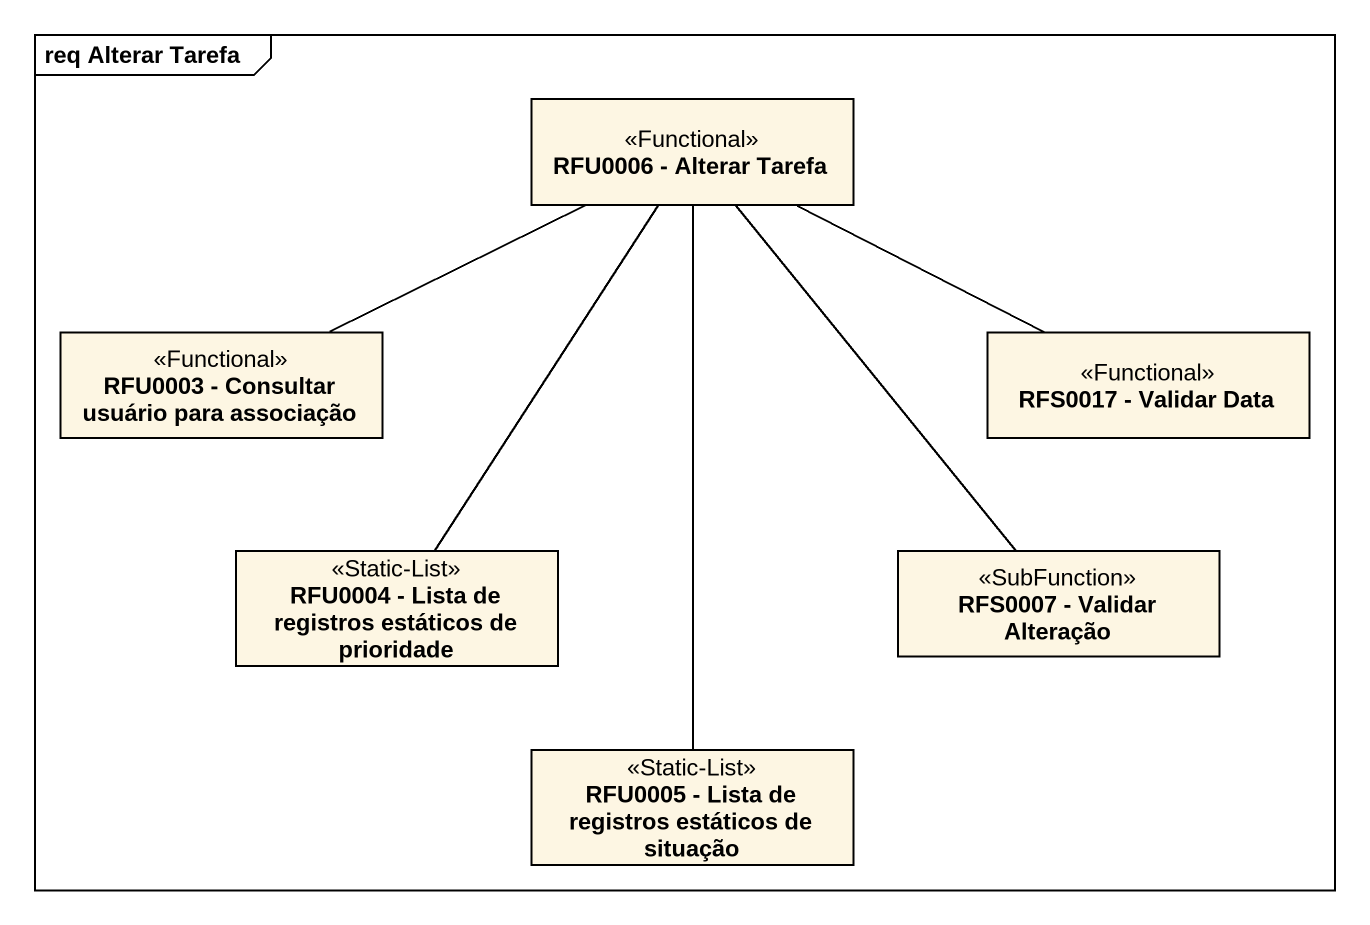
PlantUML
@startuml
mainframe req Alterar Tarefa
hide circle
hide empty members
class "RFU0006 - Alterar Tarefa" as RFU0006_Alterar_Tarefa <<Functional>>
class "RFU0003 - Consultar usuário para associação" as RFU0003_Consultar_usuário <<Functional>>
class "RFS0017 - Validar Data" as RFS0017_Validar_Data <<Functional>>
class "RFU0004 - Lista de registros estáticos de prioridade" as RFU0004_Lista_de_registros <<Static-List>>
class "RFS0007 - Validar Alteração" as RFS0007_Validar_Alteração <<SubFunction>>
class "RFU0005 - Lista de registros estáticos de situação" as RFU0005_Lista_de_registros <<Static-List>>
RFU0006_Alterar_Tarefa -left- RFU0003_Consultar_usuário
RFU0006_Alterar_Tarefa -right- RFS0017_Validar_Data
RFU0006_Alterar_Tarefa -- RFU0004_Lista_de_registros
RFU0006_Alterar_Tarefa -- RFS0007_Validar_Alteração
RFU0006_Alterar_Tarefa -- RFU0005_Lista_de_registros
@enduml
